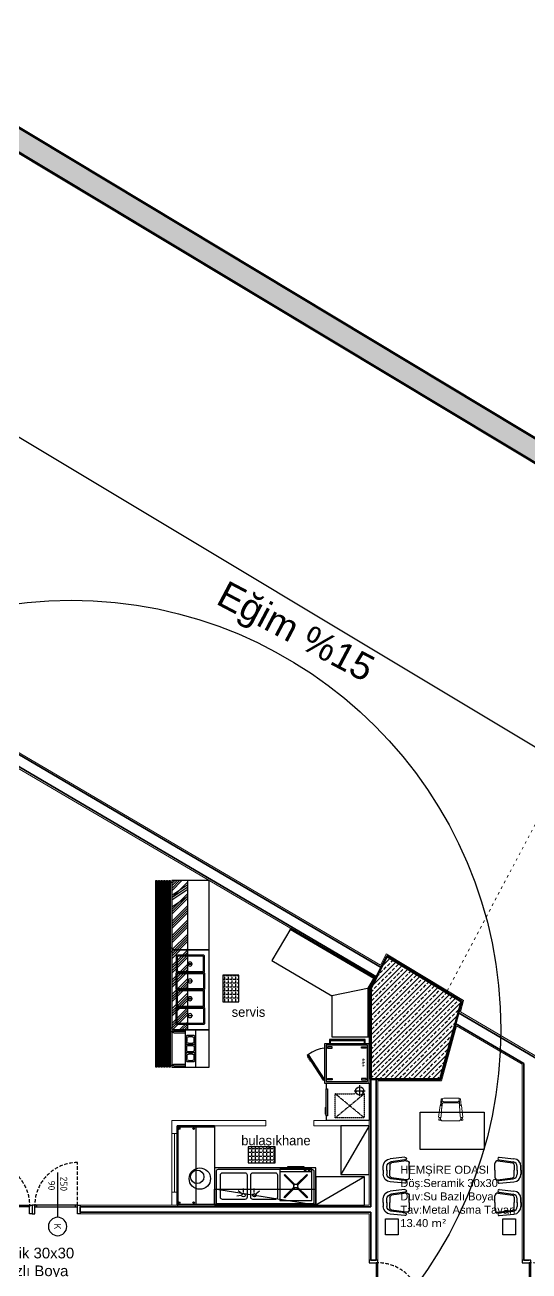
# Model space of a CAD drawing. Header units: millimetres. Extents: x 1443065 to 1517367, y 3763150 to 3779068.
# Drawn here: x 1465880 to 1466824, y 3768946 to 3771283 of the extents above; entities that cross this region are included whole.
import ezdxf
from ezdxf.enums import TextEntityAlignment as Align

# ---------------------------------------------------------------- set-up
doc = ezdxf.new("R2010")
doc.units = ezdxf.units.MM
for name, pattern in [('ACAD_ISO03W100', [30, 12, -18]), ('DASHED', [0.75, 0.5, -0.25]), ('HIDDEN', [9.525, 6.35, -3.175])]:
    doc.linetypes.add(name, pattern=pattern)
for name, color, linetype in [('CIHAZ', 2, 'Continuous'), ('m-DOG_', 4, 'Continuous'), ('m-TAR_duvar', 8, 'Continuous'), ('m-TFR_vitrifiye', 1, 'Continuous'), ('m-YAZ_poz', 7, 'Continuous'), ('MUTFAKEKİPMAN', 1, 'Continuous'), ('TF', 21, 'Continuous')]:
    doc.layers.add(name, color=color, linetype=linetype)
for name, color, linetype, lineweight in [('DUVAR', 2, 'Continuous', 35), ('MAHAL', 52, 'Continuous', 13), ('MERDIVEN', 4, 'Continuous', 20), ('SIVA', 3, 'Continuous', 9), ('TASIYICI', 170, 'Continuous', 50), ('TEFRIS', 165, 'Continuous', 15)]:
    doc.layers.add(name, color=color, linetype=linetype, lineweight=lineweight)
doc.styles.add('mono', font='isocpeur.ttf')
doc.styles.get("Standard").update_dxf_attribs({"font": 'arial.ttf'})
doc.styles.add('style1', font='stylu.ttf', dxfattribs={"width": 0.8, "height": 12})
doc.styles.add('TAKSİM', font='GOTHIC.TTF', dxfattribs={"height": 20})

# ---------------------------------------------------------------- blocks, each defined once
blk = doc.blocks.new('90lık Kqpı')
at = {"layer": 'm-DOG_', "linetype": 'HIDDEN'}
blk.add_line((-8, -5), (-88, -5), dxfattribs=at)
at = {"layer": 'm-DOG_'}
for p, q in [((-5, -8.8), (-8, -8.8)), ((-5, -81.2), (-8, -81.2))]:
    blk.add_line(p, q, dxfattribs=at)
for points in [[(8, 0), (8, -5), (-8, -5), (-8, 0)], [(-8, -5), (-8, -85), (-5, -85), (-5, -5)], [(8, -90), (8, -85), (-8, -85), (-8, -90)]]:
    blk.add_lwpolyline(points, close=True, dxfattribs=at)
at = {"layer": 'm-DOG_', "linetype": 'HIDDEN'}
blk.add_arc((-8, -5), 80, 180, 270, dxfattribs=at)
blk = doc.blocks.new('10E')
at = {"layer": 'TF'}
for p, q in [((-2, 69.4), (-12.1, 69.4)), ((-2, 69.4), (8.1, 69.4)), ((-35.8, 13.2), (-32, 51.4)), ((-28.9, 13.2), (-24, 49.6)), ((-26.6, 9.8), (-21.3, 48)), ((-16.4, 52.3), (-2, 52.3)), ((-1.7, 60), (-12.1, 60)), ((-2.3, 60), (8.1, 60)), ((12.3, 52.3), (-2, 52.3)), ((22.6, 9.8), (17.3, 48)), ((24.8, 13.2), (20, 49.6)), ((31.8, 13.2), (28, 51.4)), ((-2, 1.8), (-19.7, 1.8)), ((-2, 1.8), (15.7, 1.8))]:
    blk.add_line(p, q, dxfattribs=at)
for centre, radius, start, end in [((-12.1, 49.4), 20, 90, 174.2721), ((8.1, 49.4), 20, 5.7279, 90), ((-12.1, 48), 12, 90, 172.3616), ((-16.4, 47.3), 5, 90, 172.113), ((8.1, 48), 12, 7.6384, 90), ((12.3, 47.3), 5, 7.887, 90), ((-32.3, 13), 3.48, 176.4222, 3.5778), ((-19.7, 8.8), 7, 172.113, 270), ((15.7, 8.8), 7, 270, 7.887), ((28.3, 13), 3.48, 176.4222, 3.5778)]:
    blk.add_arc(centre, radius, start, end, dxfattribs=at)
blk = doc.blocks.new('m-penpoz')
blk.add_line((0, -1.625), (0, 0))
blk.add_circle((0, 0.332), 0.332)
blk.add_attdef('POZNO', text='', height=0.18).set_placement((0, 0.332), align=Align.MIDDLE)
blk.add_attdef('WIDTH', text='', height=0.18, rotation=90).set_placement((0, -1.625), align=Align.BOTTOM_LEFT)
blk.add_attdef('HEIGHT', text='', height=0.18, rotation=90).set_placement((0.069, -1.625), align=Align.TOP_LEFT)
blk = doc.blocks.new('A$C7BAC4B5C')
at = {"layer": 'MUTFAKEKİPMAN'}
for p, q in [((0, 100), (150, 100)), ((0, 30), (0, 100)), ((150, 100), (150, 30)), ((0, 58.3), (1.7, 60)), ((0, 31.3), (28.7, 60)), ((0, 53.8), (6.2, 60)), ((0, 49.3), (10.7, 60)), ((0, 44.8), (15.2, 60)), ((0, 60), (150, 60)), ((0, 30), (0, 60)), ((3.2, 30), (33.2, 60)), ((7.7, 30), (37.7, 60)), ((12.1, 30), (42.1, 60)), ((25.6, 30), (55.6, 60)), ((30.1, 30), (60.1, 60)), ((34.6, 30), (64.6, 60)), ((39.1, 30), (69.1, 60)), ((52.6, 30), (82.6, 60)), ((57, 30), (87, 60)), ((61.5, 30), (91.5, 60)), ((66, 30), (96, 60)), ((79.5, 30), (109.5, 60)), ((84, 30), (114, 60)), ((88.5, 30), (118.5, 60)), ((93, 30), (123, 60)), ((106.4, 30), (136.4, 60)), ((110.9, 30), (140.9, 60)), ((115.4, 30), (145.4, 60)), ((119.9, 30), (149.9, 60)), ((150, 60), (150, 30)), ((150, 30), (0, 30)), ((150, 30), (0, 30)), ((150, 27), (0, 27)), ((0, 27), (0, 25)), ((0, 25), (150, 25)), ((147, 30), (3, 30)), ((3, 30), (3, 27)), ((3, 27), (147, 27)), ((147, 25), (3, 25)), ((3, 25), (3, 22)), ((133.4, 30), (150, 46.6)), ((137.9, 30), (150, 42.1)), ((142.4, 30), (150, 37.6)), ((146.8, 30), (150, 33.2)), ((147, 27), (147, 30)), ((147, 22), (147, 25)), ((150, 25), (150, 27)), ((150, 22), (0, 22)), ((0, 22), (0, 20)), ((0, 20), (150, 20)), ((150, 17), (0, 17)), ((0, 17), (0, 15)), ((0, 15), (150, 15)), ((150, 12), (0, 12)), ((0, 12), (0, 10)), ((0, 10), (150, 10)), ((150, 7), (0, 7)), ((0, 7), (0, 5)), ((0, 5), (150, 5)), ((150, 2), (0, 2)), ((0, 2), (0, 0)), ((0, 0), (150, 0)), ((3, 22), (147, 22)), ((147, 20), (3, 20)), ((3, 20), (3, 17)), ((3, 17), (147, 17)), ((147, 15), (3, 15)), ((3, 15), (3, 12)), ((147, 15), (3, 15)), ((3, 15), (3, 12)), ((147, 15), (3, 15)), ((3, 15), (3, 12)), ((3, 12), (147, 12)), ((3, 12), (147, 12)), ((3, 12), (147, 12)), ((147, 10), (3, 10)), ((3, 10), (3, 7)), ((147, 10), (3, 10)), ((3, 10), (3, 7)), ((3, 7), (147, 7)), ((3, 7), (147, 7)), ((147, 5), (3, 5)), ((3, 5), (3, 2)), ((3, 2), (147, 2)), ((147, 17), (147, 20)), ((147, 12), (147, 15)), ((147, 12), (147, 15)), ((147, 12), (147, 15)), ((147, 7), (147, 10)), ((147, 7), (147, 10)), ((147, 2), (147, 5)), ((150, 20), (150, 22)), ((150, 15), (150, 17)), ((150, 10), (150, 12)), ((150, 5), (150, 7)), ((150, 0), (150, 2))]:
    blk.add_line(p, q, dxfattribs=at)
for points in [[(10, 89.5), (10, 40.5, 0.414214), (12, 38.5), (40.5, 38.5, 0.414214), (42.5, 40.5), (42.5, 89.5, 0.414214), (40.5, 91.5), (12, 91.5, 0.414214)], [(12, 87.5), (12, 42.5, 0.414214), (14, 40.5), (38.5, 40.5, 0.414214), (40.5, 42.5), (40.5, 87.5, 0.414214), (38.5, 89.5), (14, 89.5, 0.414214)], [(75, 89.5), (75, 40.5, -0.414214), (73, 38.5), (44.5, 38.5, -0.414214), (42.5, 40.5), (42.5, 89.5, -0.414214), (44.5, 91.5), (73, 91.5, -0.414214)], [(73, 87.5), (73, 42.5, -0.414214), (71, 40.5), (46.5, 40.5, -0.414214), (44.5, 42.5), (44.5, 87.5, -0.414214), (46.5, 89.5), (71, 89.5, -0.414214)], [(75, 89.5), (75, 40.5, 0.414214), (77, 38.5), (105.5, 38.5, 0.414214), (107.5, 40.5), (107.5, 89.5, 0.414214), (105.5, 91.5), (77, 91.5, 0.414214)], [(77, 87.5), (77, 42.5, 0.414214), (79, 40.5), (103.5, 40.5, 0.414214), (105.5, 42.5), (105.5, 87.5, 0.414214), (103.5, 89.5), (79, 89.5, 0.414214)], [(140, 89.5), (140, 40.5, -0.414214), (138, 38.5), (109.5, 38.5, -0.414214), (107.5, 40.5), (107.5, 89.5, -0.414214), (109.5, 91.5), (138, 91.5, -0.414214)], [(138, 87.5), (138, 42.5, -0.414214), (136, 40.5), (111.5, 40.5, -0.414214), (109.5, 42.5), (109.5, 87.5, -0.414214), (111.5, 89.5), (136, 89.5, -0.414214)]]:
    blk.add_lwpolyline(points, format="xyb", close=True, dxfattribs=at)
for points in [[(26.3, 68.2), (26.3, 60.7), (27.1, 60.7), (27.1, 68.2)], [(58.7, 68.2), (58.7, 60.7), (57.9, 60.7), (57.9, 68.2)], [(91.3, 68.2), (91.3, 60.7), (92.1, 60.7), (92.1, 68.2)], [(123.7, 68.2), (123.7, 60.7), (122.9, 60.7), (122.9, 68.2)]]:
    blk.add_lwpolyline(points, close=True, dxfattribs=at)
for centre in [(26.7, 64.4), (58.3, 64.4), (91.7, 64.4), (123.3, 64.4)]:
    blk.add_circle(centre, 3.82, dxfattribs=at)
blk = doc.blocks.new('A$C070C6F28')
at = {"layer": 'MUTFAKEKİPMAN'}
for p, q in [((0, 100), (70, 100)), ((0, 30), (0, 100)), ((70, 100), (70, 30)), ((0, 55), (0, 75)), ((0, 75), (70, 75)), ((10.5, 58.2), (10.5, 71.8)), ((12.5, 73.8), (24.7, 73.8)), ((15.5, 71.8), (21.7, 71.8)), ((26.7, 71.8), (26.7, 58.2)), ((26.7, 71.8), (26.7, 58.2)), ((40.9, 73.8), (28.7, 73.8)), ((37.9, 71.8), (31.7, 71.8)), ((42.9, 58.2), (42.9, 71.8)), ((42.9, 58.2), (42.9, 71.8)), ((44.9, 73.8), (57.1, 73.8)), ((47.9, 71.8), (54.1, 71.8)), ((59.1, 71.8), (59.1, 58.2)), ((70, 75), (70, 55)), ((70, 55), (0, 55)), ((2.5, 33.7), (2.5, 55)), ((5.5, 33.7), (5.5, 55)), ((12.5, 61.2), (12.5, 68.8)), ((24.7, 56.2), (12.5, 56.2)), ((21.7, 58.2), (15.5, 58.2)), ((24.7, 68.8), (24.7, 61.2)), ((28.7, 68.8), (28.7, 61.2)), ((28.7, 56.2), (40.9, 56.2)), ((31.7, 58.2), (37.9, 58.2)), ((40.9, 61.2), (40.9, 68.8)), ((44.9, 61.2), (44.9, 68.8)), ((57.1, 56.2), (44.9, 56.2)), ((54.1, 58.2), (47.9, 58.2)), ((57.1, 68.8), (57.1, 61.2)), ((64.5, 33.7), (64.5, 55)), ((67.5, 33.7), (67.5, 55)), ((70, 30), (0, 30)), ((70, 27), (0, 27)), ((0, 27), (0, 25)), ((0, 25), (70, 25)), ((67, 30), (3, 30)), ((3, 30), (3, 27)), ((3, 27), (67, 27)), ((67, 25), (3, 25)), ((3, 25), (3, 22)), ((67, 27), (67, 30)), ((67, 22), (67, 25)), ((70, 25), (70, 27)), ((70, 22), (0, 22)), ((0, 22), (0, 20)), ((0, 20), (70, 20)), ((70, 17), (0, 17)), ((0, 17), (0, 15)), ((0, 15), (70, 15)), ((70, 12), (0, 12)), ((0, 12), (0, 10)), ((0, 10), (70, 10)), ((70, 7), (0, 7)), ((0, 7), (0, 5)), ((0, 5), (70, 5)), ((70, 2), (0, 2)), ((0, 2), (0, 0)), ((0, 0), (70, 0)), ((3, 22), (67, 22)), ((67, 20), (3, 20)), ((3, 20), (3, 17)), ((3, 17), (67, 17)), ((67, 15), (3, 15)), ((3, 15), (3, 12)), ((67, 15), (3, 15)), ((3, 15), (3, 12)), ((67, 15), (3, 15)), ((3, 15), (3, 12)), ((3, 12), (67, 12)), ((3, 12), (67, 12)), ((3, 12), (67, 12)), ((67, 10), (3, 10)), ((3, 10), (3, 7)), ((67, 10), (3, 10)), ((3, 10), (3, 7)), ((3, 7), (67, 7)), ((3, 7), (67, 7)), ((67, 5), (3, 5)), ((3, 5), (3, 2)), ((3, 2), (67, 2)), ((67, 17), (67, 20)), ((67, 12), (67, 15)), ((67, 12), (67, 15)), ((67, 12), (67, 15)), ((67, 7), (67, 10)), ((67, 7), (67, 10)), ((67, 2), (67, 5)), ((70, 20), (70, 22)), ((70, 15), (70, 17)), ((70, 10), (70, 12)), ((70, 5), (70, 7)), ((70, 0), (70, 2))]:
    blk.add_line(p, q, dxfattribs=at)
for centre, radius, start, end in [((12.5, 71.8), 2, 90, 180), ((15.5, 68.8), 3, 90, 180), ((21.7, 68.8), 3, 0, 90), ((24.7, 71.8), 2, 360, 90), ((28.7, 71.8), 2, 90, 180), ((31.7, 68.8), 3, 90, 180), ((37.9, 68.8), 3, 0, 90), ((40.9, 71.8), 2, 0, 90), ((44.9, 71.8), 2, 90, 180), ((47.9, 68.8), 3, 90, 180), ((54.1, 68.8), 3, 0, 90), ((57.1, 71.8), 2, 0, 90), ((12.5, 58.2), 2, 180, 270), ((15.5, 61.2), 3, 180, 270), ((21.7, 61.2), 3, 270, 360), ((24.7, 58.2), 2, 270, 0), ((28.7, 58.2), 2, 180, 270), ((31.7, 61.2), 3, 180, 270), ((37.9, 61.2), 3, 270, 0), ((40.9, 58.2), 2, 270, 0), ((44.9, 58.2), 2, 180, 270), ((47.9, 61.2), 3, 180, 270), ((54.1, 61.2), 3, 270, 0), ((57.1, 58.2), 2, 270, 0), ((4, 33.7), 1.51, 180, 0), ((66, 33.7), 1.51, 180, 0), ((66, 33.7), 1.51, 180, 0)]:
    blk.add_arc(centre, radius, start, end, dxfattribs=at)
blk = doc.blocks.new('A$C1D59753D')
at = {"layer": 'MUTFAKEKİPMAN'}
for p, q in [((0, 100), (130, 100)), ((0, 30), (0, 100)), ((130, 100), (130, 30)), ((0, 43.9), (16.1, 60)), ((0, 39.4), (20.6, 60)), ((0, 35), (25, 60)), ((0, 57.4), (2.6, 60)), ((0, 30.5), (29.5, 60)), ((0, 60), (130, 60)), ((0, 30), (0, 60)), ((13, 30), (43, 60)), ((17.5, 30), (47.5, 60)), ((22, 30), (52, 60)), ((26.5, 30), (56.5, 60)), ((39.9, 30), (69.9, 60)), ((44.4, 30), (74.4, 60)), ((48.9, 30), (78.9, 60)), ((53.4, 30), (83.4, 60)), ((66.9, 30), (96.9, 60)), ((71.4, 30), (101.4, 60)), ((75.9, 30), (105.9, 60)), ((80.4, 30), (100.4, 60)), ((93.8, 30), (113.8, 60)), ((97.3, 30), (127.3, 60)), ((98.3, 30), (118.3, 60)), ((102.8, 30), (122.8, 60)), ((110.8, 30), (130, 49.2)), ((130, 60), (130, 30)), ((130, 30), (0, 30)), ((130, 30), (0, 30)), ((130, 27), (0, 27)), ((0, 27), (0, 25)), ((0, 25), (130, 25)), ((127, 30), (3, 30)), ((3, 30), (3, 27)), ((3, 27), (127, 27)), ((127, 25), (3, 25)), ((3, 25), (3, 22)), ((115.3, 30), (130, 44.7)), ((119.7, 30), (130, 40.3)), ((124.2, 30), (130, 35.8)), ((127, 27), (127, 30)), ((127, 22), (127, 25)), ((130, 25), (130, 27)), ((130, 22), (0, 22)), ((0, 22), (0, 20)), ((0, 20), (130, 20)), ((130, 17), (0, 17)), ((0, 17), (0, 15)), ((0, 15), (130, 15)), ((130, 12), (0, 12)), ((0, 12), (0, 10)), ((0, 10), (130, 10)), ((130, 7), (0, 7)), ((0, 7), (0, 5)), ((0, 5), (130, 5)), ((130, 2), (0, 2)), ((0, 2), (0, 0)), ((0, 0), (130, 0)), ((3, 22), (127, 22)), ((127, 20), (3, 20)), ((3, 20), (3, 17)), ((3, 17), (127, 17)), ((127, 15), (3, 15)), ((3, 15), (3, 12)), ((127, 15), (3, 15)), ((3, 15), (3, 12)), ((127, 15), (3, 15)), ((3, 15), (3, 12)), ((3, 12), (127, 12)), ((3, 12), (127, 12)), ((3, 12), (127, 12)), ((127, 10), (3, 10)), ((3, 10), (3, 7)), ((127, 10), (3, 10)), ((3, 10), (3, 7)), ((3, 7), (127, 7)), ((3, 7), (127, 7)), ((127, 5), (3, 5)), ((3, 5), (3, 2)), ((3, 2), (127, 2)), ((127, 17), (127, 20)), ((127, 12), (127, 15)), ((127, 12), (127, 15)), ((127, 12), (127, 15)), ((127, 7), (127, 10)), ((127, 7), (127, 10)), ((127, 2), (127, 5)), ((130, 20), (130, 22)), ((130, 15), (130, 17)), ((130, 10), (130, 12)), ((130, 5), (130, 7)), ((130, 0), (130, 2))]:
    blk.add_line(p, q, dxfattribs=at)
blk = doc.blocks.new('A$C16AF2D51')
at = {"layer": 'MUTFAKEKİPMAN'}
blk.add_line((6.6, 10), (10.6, 10), dxfattribs=at)
for points in [[(0, 64), (0, 10), (60, 10), (60, 64)], [(0, 64), (0, 5), (60, 5), (60, 64)], [(3, 10), (6.6, 10), (6.6, 8.5), (3, 8.5)], [(4, 8.5), (5.4, 8.5), (5.4, 7.1), (4, 7.1)], [(10.6, 10), (14.3, 10), (14.3, 8.5), (10.6, 8.5)], [(11.6, 8.5), (13.1, 8.5), (13.1, 7.1), (11.6, 7.1)], [(45, 0), (15, 0), (15, 5), (45, 5)], [(43, 2), (17, 2), (17, 5), (43, 5)]]:
    blk.add_lwpolyline(points, close=True, dxfattribs=at)
for points in [[(8.1, 57.4), (9.5, 58.8)], [(8.1, 57.4), (26.8, 38.7)], [(9.5, 58.8), (28.2, 40.1)], [(31.9, 40.2), (50.5, 58.8)], [(33.3, 38.8), (51.9, 57.4)], [(50.5, 58.8), (51.9, 57.4)], [(26.7, 35.1), (8.1, 16.4)], [(28.1, 33.6), (9.5, 15)], [(31.8, 33.7), (50.5, 15)], [(33.2, 35.2), (51.9, 16.4)], [(9.5, 15), (8.1, 16.4)], [(50.5, 15), (51.9, 16.4)]]:
    blk.add_lwpolyline(points, dxfattribs=at)
blk.add_circle((30, 36.9), 3.63, dxfattribs=at)
blk = doc.blocks.new('A$C734D7A9C')
at = {"layer": 'CIHAZ', "color": 1}
for p, q in [((14.7, 75.3), (14.7, 54.8)), ((24.1, 65.1), (4, 65.1))]:
    blk.add_line(p, q, dxfattribs=at)
at = {"layer": 'CIHAZ', "color": 5, "linetype": 'DASHED'}
blk.add_line((65, 73.5), (19.8, 19.1), dxfattribs=at)
at = {"layer": 'CIHAZ', "color": 5}
for points in [[(61.2, 1.8), (10.4, 1.8), (10.4, 4.3), (61.2, 4.3)], [(59.2, 1.8), (46.6, 1.8), (45.6, 0), (57.6, 0)]]:
    blk.add_lwpolyline(points, close=True, dxfattribs=at)
at = {"layer": 'CIHAZ', "color": 1}
blk.add_circle((14.7, 65.1), 7.76, dxfattribs=at)
at = {"layer": 'MUTFAKEKİPMAN', "linetype": 'DASHED'}
for p, q in [((19.8, 73.5), (65, 73.5)), ((65, 73.5), (65, 19.1)), ((19.8, 19.1), (19.8, 54.9)), ((65, 19.1), (19.8, 19.1))]:
    blk.add_line(p, q, dxfattribs=at)
at = {"layer": 'MUTFAKEKİPMAN', "color": 5, "linetype": 'DASHED'}
blk.add_line((19.8, 73.5), (65, 19.1), dxfattribs=at)
at = {"layer": 'MUTFAKEKİPMAN'}
blk.add_lwpolyline([(10.4, 2.8), (0, 2.8), (0, 82.8), (70, 82.8), (70, 2.8), (61.2, 2.8)], dxfattribs=at)
at = {"layer": 'MUTFAKEKİPMAN', "linetype": 'DASHED'}
for centre, radius, start, end in [((11.6, 78.1), 9.4, 291.2079, 330.9566), ((11, 49.9), 10.2, 29.6907, 66.7752)]:
    blk.add_arc(centre, radius, start, end, dxfattribs=at)
blk = doc.blocks.new('A$C778B3713')
at = {"layer": 'MUTFAKEKİPMAN'}
for p, q in [((0, 130.5), (0, 129.5)), ((0, 129.5), (0, 65.5)), ((8, 131.5), (1, 131.5)), ((2, 67.5), (2, 128.5)), ((3, 129.5), (8, 129.5)), ((8, 129.5), (8, 131.5)), ((1, 64.5), (8, 64.5)), ((8, 66.5), (3, 66.5)), ((8, 64.5), (8, 66.5))]:
    blk.add_line(p, q, dxfattribs=at)
for points in [[(8, 55), (82, 55), (82, 139), (8, 139)], [(11, 58), (79, 58), (79, 136), (11, 136)], [(14, 132.9), (16.6, 132.9), (16.6, 124.4), (14, 124.4)], [(76, 132.9), (73.4, 132.9), (73.4, 124.4), (76, 124.4)], [(14, 61.1), (16.6, 61.1), (16.6, 69.6), (14, 69.6)], [(29.8, 22.8), (76.1, 52.5), (74.5, 55), (28.2, 25.3)], [(76, 61.1), (73.4, 61.1), (73.4, 69.6), (76, 69.6)]]:
    blk.add_lwpolyline(points, close=True, dxfattribs=at)
at = {"layer": 'MUTFAKEKİPMAN', "const_width": 0.5}
blk.add_lwpolyline([(32.3, 24.4), (33.4, 22.8), (40.3, 27.2), (42.1, 28.4)], dxfattribs=at)
at = {"layer": 'MUTFAKEKİPMAN'}
for centre, radius, start, end in [((1, 130.5), 1, 90, 180), ((3, 128.5), 1, 90, 180), ((1, 65.5), 1, 180, 270), ((3, 67.5), 1, 180, 270), ((78.5, 62.7), 62.7, 187.0296, 216.5495)]:
    blk.add_arc(centre, radius, start, end, dxfattribs=at)
at = {"layer": 'MUTFAKEKİPMAN', "style": 'style1', "width": 0.8}
blk.add_text('***', height=12, dxfattribs=at).set_placement((35.3, 119.2))

msp = doc.modelspace()

# ---------------------------------------------------------------- hatches: boundary and pattern name
at = {"layer": 'm-TAR_duvar'}
h = msp.add_hatch(dxfattribs=at)
h.set_pattern_fill('ANSI33', color=256, scale=2)
h.set_pattern_definition([(45, (41376.276, -87954.952), (-8.98025612, 8.98025612), []), (45, (41385.256, -87954.952), (-8.98025612, 8.98025612), [6.35, -3.175])])
h.paths.add_polyline_path([(1468550.3, 3768891.3), (1468533.1, 3769060.2), (1468496, 3769225), (1468434.7, 3769382.6), (1468352.7, 3769530.2), (1468251.2, 3769665), (1468131.7, 3769783.5), (1467995.5, 3769884.9), (1467847.4, 3769966), (1467615.4, 3770075.2), (1467161.9, 3770314.5), (1466940.5, 3770444.6), (1465472.8, 3771328.6), (1465005.3, 3771588), (1464791.1, 3771685.5), (1464519.4, 3771809), (1464165, 3771939.6), (1462653.6, 3772143), (1461191.1, 3772002.7), (1458848.1, 3771120.2), (1458902.1, 3764847.1), (1468605.7, 3764847.1)])
h.paths.add_polyline_path([(1458941.8, 3764887.1), (1458888.4, 3771092.6), (1461200.2, 3771963.4), (1462652.9, 3772102.8), (1464155.3, 3771900.6), (1464504.2, 3771772), (1464774.5, 3771649), (1464987.3, 3771552.3), (1465452.8, 3771294), (1466920.1, 3770410.2), (1467142.5, 3770279.6), (1467597.5, 3770039.4), (1467829.3, 3769930.3), (1467973.8, 3769851.2), (1468105.5, 3769753.1), (1468221, 3769638.7), (1468319.1, 3769508.3), (1468398.4, 3769365.5), (1468457.6, 3769213.3), (1468493.5, 3769053.8), (1468510.3, 3768889), (1468565.1, 3764887.1)], flags=16)
h.paths.add_polyline_path([(1465758.1, 3765847.1), (1465638.1, 3765847.1), (1465638.1, 3765967.1), (1465758.1, 3765967.1)], flags=0)
h.paths.add_polyline_path([(1466538.2, 3765847.1), (1466538.2, 3765967.1), (1466658.2, 3765967.1), (1466658.2, 3765847.1)], flags=0)
h.paths.add_polyline_path([(1465038.1, 3765847.1), (1464918.1, 3765847.1), (1464918.1, 3765967.1), (1465038.1, 3765967.1)], flags=0)
h.paths.add_polyline_path([(1465758.2, 3766436.6), (1465658.2, 3766436.6), (1465658.2, 3766536.6), (1465658.3, 3766671), (1465038.2, 3766671), (1465038.2, 3766536.6), (1465038.2, 3766436.6), (1464938.2, 3766436.6), (1464938.2, 3766536.6), (1464983.2, 3766536.6), (1464983.2, 3766716), (1465668.3, 3766716), (1465668.3, 3766726), (1465713.3, 3766726), (1465713.3, 3766716), (1465713.3, 3766536.6), (1465758.2, 3766536.6)], flags=0)
h.paths.add_polyline_path([(1467471.2, 3765317.1), (1467471.2, 3765377.1), (1467531.2, 3765377.1), (1467531.2, 3765317.1)], flags=0)
h.paths.add_polyline_path([(1466538.2, 3766436.6), (1466538.2, 3766556.6), (1466658.2, 3766556.6), (1466658.2, 3766436.6)], flags=0)
h.paths.add_polyline_path([(1467431.1, 3765847.1), (1467431.1, 3765947.1), (1467531.1, 3765947.1), (1467531.1, 3765847.1)], flags=0)
h.paths.add_polyline_path([(1465713.3, 3766816), (1465668.3, 3766816), (1465668.3, 3767203.2), (1464983.2, 3767203.2), (1464983.2, 3767446.6), (1465043.2, 3767446.6), (1465043.2, 3767406.6), (1465023.2, 3767406.6), (1465023.2, 3767243.3), (1465673.3, 3767243.3), (1465673.3, 3767406.6), (1465653.3, 3767406.6), (1465653.3, 3767446.6), (1465713.3, 3767446.6), (1465713.3, 3767203.2)], flags=0)
h.paths.add_polyline_path([(1464158.2, 3765847.1), (1464038.2, 3765847.1), (1464038.2, 3765967.1), (1464158.2, 3765967.1)], flags=0)
h.paths.add_polyline_path([(1464028.1, 3765847.1), (1463928.1, 3765847.1), (1463928.1, 3765947.1), (1464028.1, 3765947.1)], flags=0)
h.paths.add_polyline_path([(1467965.6, 3765317.1), (1467965.6, 3765377.1), (1468025.6, 3765377.1), (1468025.6, 3765317.1)], flags=0)
h.paths.add_polyline_path([(1467431.1, 3766436.6), (1467431.1, 3766536.6), (1467531.1, 3766536.6), (1467531.1, 3766436.6)], flags=0)
h.paths.add_polyline_path([(1467965.6, 3765847.1), (1467965.6, 3765907.1), (1468025.6, 3765907.1), (1468025.6, 3765847.1)], flags=0)
h.paths.add_polyline_path([(1464158.2, 3766436.6), (1464038.2, 3766436.6), (1464038.2, 3766556.6), (1464158.2, 3766556.6)], flags=0)
h.paths.add_polyline_path([(1466538.2, 3767196.6), (1466538.2, 3767316.6), (1466658.2, 3767316.6), (1466658.2, 3767196.6)], flags=0)
h.paths.add_polyline_path([(1464028.2, 3766436.6), (1463928.2, 3766436.6), (1463928.2, 3766536.6), (1464028.2, 3766536.6)], flags=0)
h.paths.add_polyline_path([(1463339.9, 3765847.1), (1463239.9, 3765847.1), (1463239.9, 3765947.1), (1463339.9, 3765947.1)], flags=0)
h.paths.add_polyline_path([(1467431.1, 3767196.6), (1467431.1, 3767296.6), (1467531.1, 3767296.6), (1467531.1, 3767196.6)], flags=0)
h.paths.add_polyline_path([(1464158.2, 3767196.6), (1464038.2, 3767196.6), (1464038.2, 3767316.6), (1464158.2, 3767316.6)], flags=0)
h.paths.add_polyline_path([(1464028.2, 3767196.6), (1463928.2, 3767196.6), (1463928.2, 3767296.6), (1464028.2, 3767296.6)], flags=0)
h.paths.add_polyline_path([(1465713.3, 3767847.6), (1465653.3, 3767847.6), (1465653.3, 3767887.6), (1465673.3, 3767887.6), (1465673.3, 3768050.8), (1465023.2, 3768050.8), (1465023.2, 3767887.6), (1465043.2, 3767887.6), (1465043.2, 3767847.6), (1464983.2, 3767847.6), (1464983.2, 3768091), (1465668.3, 3768091), (1465668.3, 3768477.2), (1465713.3, 3768477.2), (1465713.3, 3768091)], flags=0)
h.paths.add_polyline_path([(1463339.9, 3766436.6), (1463239.9, 3766436.6), (1463239.9, 3766536.6), (1463339.9, 3766536.6)], flags=0)
h.paths.add_polyline_path([(1466538.2, 3767976.6), (1466538.2, 3768096.6), (1466658.2, 3768096.6), (1466658.2, 3767976.6)], flags=0)
h.paths.add_polyline_path([(1467431.1, 3767996.6), (1467431.1, 3768096.6), (1467531.1, 3768096.6), (1467531.1, 3767996.6)], flags=0)
h.paths.add_polyline_path([(1462493.5, 3765847.1), (1462333.5, 3765847.1), (1462333.5, 3765947.1), (1462448.5, 3765947.1), (1462448.5, 3766436.6), (1462333.5, 3766436.6), (1462333.5, 3766536.6), (1462493.5, 3766536.6), (1462493.5, 3766436.6), (1462493.5, 3765947.1)], flags=0)
h.paths.add_polyline_path([(1464158.2, 3767976.6), (1464038.2, 3767976.6), (1464038.2, 3768096.6), (1464158.2, 3768096.6)], flags=0)
h.paths.add_polyline_path([(1464028.2, 3767996.6), (1463928.2, 3767996.6), (1463928.2, 3768096.6), (1464028.2, 3768096.6)], flags=0)
h.paths.add_polyline_path([(1465713.3, 3768567.2), (1465668.3, 3768567.2), (1465668.3, 3768577.2), (1464983.2, 3768577.2), (1464983.2, 3768756.6), (1464928.2, 3768756.6), (1464928.2, 3768856.6), (1465038.2, 3768856.6), (1465038.2, 3768756.6), (1465038.2, 3768622.2), (1465658.3, 3768622.2), (1465658.3, 3768756.6), (1465658.2, 3768756.6), (1465658.2, 3768856.6), (1465758.2, 3768856.6), (1465758.2, 3768756.6), (1465713.3, 3768756.6), (1465713.3, 3768577.2)], flags=0)
h.paths.add_polyline_path([(1465758.2, 3768756.6), (1465658.2, 3768756.6), (1465658.2, 3768856.6), (1465758.2, 3768856.6)], flags=0)
h.paths.add_polyline_path([(1466538.2, 3768736.6), (1466538.2, 3768856.6), (1466658.2, 3768856.6), (1466658.2, 3768736.6)], flags=0)
h.paths.add_polyline_path([(1462493.6, 3767196.6), (1462333.6, 3767196.6), (1462333.6, 3767296.6), (1462493.6, 3767296.6)], flags=0)
h.paths.add_polyline_path([(1467431.1, 3768756.6), (1467431.1, 3768856.6), (1467531.1, 3768856.6), (1467531.1, 3768756.6)], flags=0)
h.paths.add_polyline_path([(1464158.2, 3768736.6), (1464038.2, 3768736.6), (1464038.2, 3768856.6), (1464158.2, 3768856.6)], flags=0)
h.paths.add_polyline_path([(1461693.5, 3765847.1), (1461593.5, 3765847.1), (1461593.5, 3765947.1), (1461693.5, 3765947.1)], flags=0)
h.paths.add_polyline_path([(1464028.2, 3768756.6), (1463928.2, 3768756.6), (1463928.2, 3768856.6), (1464028.2, 3768856.6)], flags=0)
h.paths.add_polyline_path([(1467500.3, 3768902.5), (1467448.9, 3768933.4), (1467479.8, 3768984.9), (1467531.2, 3768954)], flags=0)
h.paths.add_polyline_path([(1465758.2, 3769327.1), (1465638.2, 3769327.1), (1465638.2, 3769447.1), (1465758.2, 3769447.1)], flags=0)
h.paths.add_polyline_path([(1461693.5, 3766436.6), (1461593.5, 3766436.6), (1461593.5, 3766536.6), (1461693.5, 3766536.6)], flags=0)
h.paths.add_polyline_path([(1465038.2, 3769327.1), (1464918.2, 3769327.1), (1464918.2, 3769447.1), (1465038.2, 3769447.1)], flags=0)
h.paths.add_polyline_path([(1462493.5, 3767996.6), (1462333.5, 3767996.6), (1462333.5, 3768096.6), (1462493.5, 3768096.6)], flags=0)
h.paths.add_polyline_path([(1463339.9, 3768756.6), (1463239.9, 3768756.6), (1463239.9, 3768856.6), (1463339.9, 3768856.6)], flags=0)
h.paths.add_polyline_path([(1464158.2, 3769327.1), (1464038.2, 3769327.1), (1464038.2, 3769447.1), (1464158.2, 3769447.1)], flags=0)
h.paths.add_polyline_path([(1461693.5, 3767196.6), (1461593.5, 3767196.6), (1461593.5, 3767296.6), (1461693.5, 3767296.6)], flags=0)
h.paths.add_polyline_path([(1464028.2, 3769347.1), (1463928.2, 3769347.1), (1463928.2, 3769447.1), (1464028.2, 3769447.1)], flags=0)
h.paths.add_polyline_path([(1462493.5, 3768676.6), (1462393.5, 3768676.6), (1462393.5, 3768856.6), (1462493.5, 3768856.6)], flags=0)
h.paths.add_polyline_path([(1463339.9, 3769347.1), (1463239.9, 3769347.1), (1463239.9, 3769447.1), (1463339.9, 3769447.1)], flags=0)
h.paths.add_polyline_path([(1460793.5, 3765847.1), (1460693.5, 3765847.1), (1460693.5, 3765947.1), (1460793.5, 3765947.1)], flags=0)
h.paths.add_polyline_path([(1461693.5, 3767996.6), (1461593.5, 3767996.6), (1461593.5, 3768096.6), (1461693.5, 3768096.6)], flags=0)
h.paths.add_polyline_path([(1460793.5, 3766436.6), (1460693.5, 3766436.6), (1460693.5, 3766536.6), (1460793.5, 3766536.6)], flags=0)
h.paths.add_polyline_path([(1465038.2, 3770304.3), (1464938.2, 3770304.3), (1464938.2, 3770444.3), (1464968.2, 3770486.3), (1465078.2, 3770421.3)], flags=0)
h.paths.add_polyline_path([(1460793.5, 3767196.6), (1460693.5, 3767196.6), (1460693.5, 3767296.6), (1460793.5, 3767296.6)], flags=0)
h.paths.add_polyline_path([(1462493.5, 3769347.1), (1462393.5, 3769347.1), (1462393.5, 3769447.1), (1462493.5, 3769447.1)], flags=0)
h.paths.add_polyline_path([(1461693.5, 3768756.6), (1461593.5, 3768756.6), (1461593.5, 3768856.6), (1461693.5, 3768856.6)], flags=0)
h.paths.add_polyline_path([(1464138.2, 3770315.6), (1464038.2, 3770315.6), (1464038.2, 3770415.6), (1464138.2, 3770415.6)], flags=0)
h.paths.add_polyline_path([(1464028.2, 3770315.6), (1463928.2, 3770315.6), (1463928.2, 3770415.6), (1464028.2, 3770415.6)], flags=0)
h.paths.add_polyline_path([(1460053.5, 3765847.1), (1459893.5, 3765847.1), (1459893.5, 3765947.1), (1459893.5, 3766436.6), (1459893.5, 3766536.6), (1459893.6, 3767196.6), (1459893.6, 3767296.6), (1459893.5, 3767996.6), (1459893.5, 3768096.6), (1460053.5, 3768096.6), (1460053.5, 3767996.6), (1459923.5, 3767996.6), (1459923.6, 3767296.6), (1460053.6, 3767296.6), (1460053.6, 3767196.6), (1459923.6, 3767196.6), (1459923.6, 3766536.6), (1460053.5, 3766536.6), (1460053.5, 3766436.6), (1459938.5, 3766436.6), (1459938.5, 3765947.1), (1460053.5, 3765947.1)], flags=0)
h.paths.add_polyline_path([(1460793.5, 3767996.6), (1460693.5, 3767996.6), (1460693.5, 3768096.6), (1460793.5, 3768096.6)], flags=0)
h.paths.add_polyline_path([(1463339.9, 3770315.6), (1463239.9, 3770315.6), (1463239.9, 3770415.6), (1463339.9, 3770415.6)], flags=0)
h.paths.add_polyline_path([(1461693.5, 3769347.1), (1461593.5, 3769347.1), (1461593.5, 3769447.1), (1461693.5, 3769447.1)], flags=0)
h.paths.add_polyline_path([(1464138.2, 3770936.7), (1464038.2, 3770936.7), (1464038.2, 3771036.7), (1464138.2, 3771036.7)], flags=0)
h.paths.add_polyline_path([(1464028.2, 3770936.7), (1463928.2, 3770936.7), (1463928.2, 3771036.7), (1464028.2, 3771036.7)], flags=0)
h.paths.add_polyline_path([(1460793.5, 3768756.6), (1460693.5, 3768756.6), (1460693.5, 3768811.6), (1459993.5, 3768811.6), (1459993.5, 3768676.6), (1459893.5, 3768676.6), (1459893.5, 3768856.6), (1459993.5, 3768856.6), (1460693.5, 3768856.6), (1460793.5, 3768856.6)], flags=0)
h.paths.add_polyline_path([(1462493.5, 3770315.6), (1462393.5, 3770315.6), (1462393.5, 3770415.6), (1462493.5, 3770415.6)], flags=0)
h.paths.add_polyline_path([(1463339.9, 3770936.7), (1463239.9, 3770936.7), (1463239.9, 3771036.7), (1463339.9, 3771036.7)], flags=0)
h.paths.add_polyline_path([(1460793.5, 3769347.1), (1460693.5, 3769347.1), (1460693.5, 3769447.1), (1460793.5, 3769447.1)], flags=0)
h.paths.add_polyline_path([(1461693.5, 3770315.6), (1461593.5, 3770315.6), (1461593.5, 3770415.6), (1461693.5, 3770415.6)], flags=0)
h.paths.add_polyline_path([(1462493.5, 3770936.7), (1462393.5, 3770936.7), (1462393.5, 3771036.7), (1462493.5, 3771036.7)], flags=0)
h.paths.add_polyline_path([(1461693.5, 3770936.7), (1461593.5, 3770936.7), (1461593.5, 3770994.8), (1460806.6, 3770749.4), (1460358.5, 3770578.5), (1460343.5, 3770615.6), (1460793.5, 3770787.2), (1461593.5, 3771036.7), (1461593.5, 3771036.7), (1461693.5, 3771036.7)], flags=0)
h.paths.add_polyline_path([(1459993.5, 3769347.1), (1459893.5, 3769347.1), (1459893.5, 3769447.1), (1459993.5, 3769447.1)], flags=0)
h.paths.add_polyline_path([(1460793.5, 3770315.6), (1460693.5, 3770315.6), (1460693.5, 3770415.6), (1460793.5, 3770415.6)], flags=0)
h.paths.add_polyline_path([(1462415.8, 3771597.8), (1461615.9, 3771521.2), (1461308.5, 3771491.7), (1461247.2, 3771468.2), (1460800.7, 3771300), (1460725.7, 3771271.8), (1460425.4, 3771158.6), (1460350.6, 3771130.5), (1460336.5, 3771167.9), (1460411.4, 3771196.1), (1460711.7, 3771309.2), (1460786.5, 3771337.4), (1461232.8, 3771505.5), (1461299.2, 3771531), (1461612.1, 3771561), (1462412.1, 3771637.6), (1462491.6, 3771645.3), (1462495.4, 3771605.5)], flags=0)
h.paths.add_polyline_path([(1459993.5, 3770315.6), (1459893.5, 3770315.6), (1459893.5, 3770415.6), (1459993.5, 3770415.6)], flags=0)
h.paths.add_polyline_path([(1459414.3, 3770330.6), (1459374.3, 3770330.6), (1459374.3, 3770415.6), (1459414.3, 3770415.6)], flags=0)
h.paths.add_polyline_path([(1459975.5, 3770989.2), (1459900.6, 3770961), (1459886.5, 3770998.4), (1459961.4, 3771026.6)], flags=0)
h.paths.add_polyline_path([(1459413.8, 3770633.3), (1459373.8, 3770633.3), (1459373.8, 3770676.3), (1459378, 3770719), (1459393.1, 3770759.3), (1459416.1, 3770795.7), (1459446, 3770826.7), (1459481.5, 3770851), (1459521.2, 3770867.7), (1459563.8, 3770875.8), (1459576.8, 3770837.3), (1459541.3, 3770830.1), (1459508, 3770815.9), (1459478.1, 3770795.4), (1459452.8, 3770769.4), (1459433, 3770739), (1459419.6, 3770705.3), (1459414.8, 3770670.8)], flags=0)
h = msp.add_hatch(dxfattribs=at)
h.set_pattern_fill('ANSI33', color=256, scale=2)
h.set_pattern_definition([(45, (13755.698, -87954.949), (-8.98025612, 8.98025612), []), (45, (13764.679, -87954.949), (-8.98025612, 8.98025612), [6.35, -3.175])])
h.paths.add_polyline_path([(1466528.1, 3769475.8), (1466558.1, 3769536.8), (1466698.1, 3769451.9), (1466658.1, 3769305.8), (1466528.1, 3769305.8)])
at = {"layer": 'MUTFAKEKİPMAN'}
h = msp.add_hatch(dxfattribs=at)
h.set_pattern_fill('ANGLE', color=256, angle=90)
h.set_pattern_definition([(90, (5235430.1846, 2303152.6835), (-6.985, 4e-16), [5.08, -1.905]), (180, (5235430.1846, 2303152.6835), (-9e-16, -6.985), [5.08, -1.905])])
h.paths.add_polyline_path([(1466250.8, 3769501.2), (1466250.8, 3769451.2), (1466280.8, 3769451.2), (1466280.8, 3769501.2)])
h = msp.add_hatch(dxfattribs=at)
h.set_pattern_fill('ANGLE', color=256)
h.set_pattern_definition([(0, (0, 0), (0, 6.985), [5.08, -1.905]), (90, (0, 0), (-6.985, 4e-16), [5.08, -1.905])])
h.paths.add_polyline_path([(1466348.6, 3769179.4), (1466298.6, 3769179.4), (1466298.6, 3769149.4), (1466348.6, 3769149.4)])

# ---------------------------------------------------------------- linework, layer by layer
at = {"color": 1}
for points in [[(1466579.1, 3769044.2), (1466579.1, 3769014), (1466555.5, 3769014), (1466555.5, 3769044.2)], [(1466798.9, 3769044.2), (1466798.9, 3769014), (1466775.3, 3769014), (1466775.3, 3769044.2)]]:
    msp.add_lwpolyline(points, close=True, dxfattribs=at)
at = {"layer": 'DUVAR'}
for p, q in [((1465786.1, 3769963.1), (1466547.7, 3769515.6)), ((1465775.7, 3769946), (1466538.8, 3769497.6)), ((1466692.3, 3769430.6), (1467431.2, 3768996.4)), ((1466686.8, 3769410.6), (1466814.4, 3769335.7)), ((1466814.4, 3769335.7), (1466814.4, 3768966.6)), ((1466528.2, 3769066.6), (1466528.2, 3769305.8)), ((1466538.2, 3768966.6), (1466538.2, 3769305.8)), ((1465983.7, 3769066.6), (1466528.2, 3769066.6)), ((1465983.7, 3769066.6), (1465983.7, 3769056.6)), ((1465983.7, 3769056.6), (1466528.2, 3769056.6)), ((1466528.2, 3768966.6), (1466528.2, 3769056.6)), ((1466538.2, 3768966.6), (1466528.2, 3768966.6)), ((1466824.4, 3768966.6), (1466814.4, 3768966.6))]:
    msp.add_line(p, q, dxfattribs=at)
at = {"layer": 'm-TFR_vitrifiye'}
msp.add_line((1465280.5, 3770863.1), (1466895.1, 3769893.1), dxfattribs=at)
msp.add_lwpolyline([(1466620.3, 3769243.9), (1466740.3, 3769243.9), (1466740.3, 3769173.9), (1466620.3, 3769173.9)], close=True, dxfattribs=at)
msp.add_circle((1465966.7, 3769399.1), 804.9, dxfattribs=at)
at = {"layer": 'MERDIVEN', "linetype": 'ACAD_ISO03W100', "ltscale": 0.4}
for p, q in [((1466671.2, 3769471.7), (1467105.9, 3770295.3)), ((1466669.8, 3769469), (1466669.8, 3769469))]:
    msp.add_line(p, q, dxfattribs=at)
at = {"layer": 'MUTFAKEKİPMAN'}
for p, q in [((1466525.1, 3769218.5), (1466472.1, 3769127.5)), ((1466516.1, 3769122.6), (1466425.1, 3769069.6)), ((1466425.1, 3769069.6), (1466235.1, 3769099.6)), ((1466284.7, 3769087.8), (1466276.8, 3769086.7)), ((1466284.7, 3769087.8), (1466276.8, 3769086.7)), ((1466285.9, 3769091.6), (1466279.8, 3769096.7)), ((1466285.9, 3769091.6), (1466279.8, 3769096.7)), ((1466289.8, 3769093.3), (1466289.8, 3769101.2)), ((1466289.8, 3769093.3), (1466289.8, 3769101.2)), ((1466309.7, 3769093.3), (1466309.7, 3769101.2)), ((1466309.7, 3769093.3), (1466309.7, 3769101.2)), ((1466313.6, 3769091.6), (1466319.7, 3769096.7)), ((1466313.6, 3769091.6), (1466319.7, 3769096.7)), ((1466314.8, 3769087.8), (1466322.7, 3769086.7)), ((1466314.8, 3769087.8), (1466322.7, 3769086.7))]:
    msp.add_line(p, q, dxfattribs=at)
msp.add_lwpolyline([(1466523.1, 3769476.4), (1466534.9, 3769496.4), (1466378, 3769588.6), (1466342.6, 3769528.3), (1466455.1, 3769462.1)], dxfattribs=at)
for points in [[(1466377, 3769586.9), (1466378, 3769588.6), (1466534.9, 3769496.4), (1466533.9, 3769494.7)], [(1466280.8, 3769451.2), (1466280.8, 3769501.2), (1466250.8, 3769501.2), (1466250.8, 3769451.2)], [(1466525.1, 3769476.5), (1466455.1, 3769462.1), (1466455.1, 3769385.6), (1466525.1, 3769385.6)], [(1466523.1, 3769476.5), (1466525.1, 3769476.5), (1466525.1, 3769385.6), (1466523.1, 3769385.6)], [(1466235.1, 3769069.6), (1466165.1, 3769069.6), (1466165.1, 3769218.5), (1466235.1, 3769218.5)], [(1466167.1, 3769218.5), (1466165.1, 3769218.5), (1466165.1, 3769069.6), (1466167.1, 3769069.6)], [(1466165.1, 3769218.5), (1466200.1, 3769218.5), (1466200.1, 3769069.6), (1466165.1, 3769069.6)], [(1466167.1, 3769216.5), (1466235.1, 3769216.5), (1466235.1, 3769218.5), (1466167.1, 3769218.5)], [(1466525.1, 3769127.5), (1466525.1, 3769218.5), (1466472.1, 3769218.5), (1466472.1, 3769127.5)], [(1466298.6, 3769149.4), (1466348.6, 3769149.4), (1466348.6, 3769179.4), (1466298.6, 3769179.4)], [(1466425.1, 3769139.6), (1466235.1, 3769139.6), (1466235.1, 3769069.6), (1466425.1, 3769069.6)], [(1466425.1, 3769139.6), (1466235.1, 3769139.6), (1466235.1, 3769069.6), (1466425.1, 3769069.6)], [(1466425.1, 3769069.6), (1466516.1, 3769069.6), (1466516.1, 3769122.6), (1466425.1, 3769122.6)], [(1466425.1, 3769099.6), (1466425.1, 3769069.6), (1466235.1, 3769069.6), (1466235.1, 3769099.6)], [(1466167.1, 3769071.6), (1466235.1, 3769071.6), (1466235.1, 3769069.6), (1466167.1, 3769069.6)], [(1466425.1, 3769071.6), (1466235.1, 3769071.6), (1466235.1, 3769069.6), (1466425.1, 3769069.6)], [(1466425.1, 3769071.6), (1466235.1, 3769071.6), (1466235.1, 3769069.6), (1466425.1, 3769069.6)]]:
    msp.add_lwpolyline(points, close=True, dxfattribs=at)
for points in [[(1466418.1, 3769136.6), (1466242.1, 3769136.6, 0.414214), (1466238.1, 3769132.6), (1466238.1, 3769076.6, 0.414214), (1466242.1, 3769072.6), (1466418.1, 3769072.6, 0.414214), (1466422.1, 3769076.6), (1466422.1, 3769132.6, 0.414214)], [(1466418.1, 3769136.6), (1466242.1, 3769136.6, 0.414214), (1466238.1, 3769132.6), (1466238.1, 3769076.6, 0.414214), (1466242.1, 3769072.6), (1466418.1, 3769072.6, 0.414214), (1466422.1, 3769076.6), (1466422.1, 3769132.6, 0.414214)], [(1466250.3, 3769130.6), (1466292.3, 3769130.6, -0.414214), (1466296.3, 3769126.6), (1466296.3, 3769084.6, -0.414214), (1466292.3, 3769080.6), (1466250.3, 3769080.6, -0.414214), (1466246.3, 3769084.6), (1466246.3, 3769126.6, -0.414214)], [(1466250.3, 3769130.6), (1466292.3, 3769130.6, -0.414214), (1466296.3, 3769126.6), (1466296.3, 3769084.6, -0.414214), (1466292.3, 3769080.6), (1466250.3, 3769080.6, -0.414214), (1466246.3, 3769084.6), (1466246.3, 3769126.6, -0.414214)], [(1466307.2, 3769130.6), (1466349.2, 3769130.6, -0.414214), (1466353.2, 3769126.6), (1466353.2, 3769084.6, -0.414214), (1466349.2, 3769080.6), (1466307.2, 3769080.6, -0.414214), (1466303.2, 3769084.6), (1466303.2, 3769126.6, -0.414214)], [(1466307.2, 3769130.6), (1466349.2, 3769130.6, -0.414214), (1466353.2, 3769126.6), (1466353.2, 3769084.6, -0.414214), (1466349.2, 3769080.6), (1466307.2, 3769080.6, -0.414214), (1466303.2, 3769084.6), (1466303.2, 3769126.6, -0.414214)]]:
    msp.add_lwpolyline(points, format="xyb", close=True, dxfattribs=at)
for centre, radius in [((1466169, 3769213.5), 1.55), ((1466196.2, 3769213.5), 1.55), ((1466207.8, 3769119.6), 20), ((1466202.9, 3769122.9), 12.6), ((1466289.6, 3769088.3), 3.19), ((1466289.6, 3769088.3), 3.19), ((1466309.9, 3769088.3), 3.19), ((1466309.9, 3769088.3), 3.19), ((1466169, 3769074.5), 1.55), ((1466196.2, 3769074.5), 1.55)]:
    msp.add_circle(centre, radius, dxfattribs=at)
at = {"layer": 'SIVA'}
for p, q in [((1466155.1, 3769228.5), (1466155.1, 3769069.6)), ((1466331.1, 3769228.5), (1466155.1, 3769228.5)), ((1466331.1, 3769218.5), (1466331.1, 3769228.5)), ((1466525.1, 3769228.5), (1466421.1, 3769228.5)), ((1466421.1, 3769218.5), (1466421.1, 3769228.5)), ((1466155.1, 3769204), (1466165.1, 3769204)), ((1466160.1, 3769094), (1466160.1, 3769204)), ((1466165.1, 3769218.5), (1466165.1, 3769069.6)), ((1466331.1, 3769218.5), (1466165.1, 3769218.5)), ((1466525.1, 3769218.5), (1466421.1, 3769218.5)), ((1466155.1, 3769094), (1466165.1, 3769094))]:
    msp.add_line(p, q, dxfattribs=at)
for points in [[(1459157.8, 3771190.9), (1461200.9, 3771960.5), (1462652.8, 3772099.7), (1464154.6, 3771897.6), (1464503.1, 3771769.2), (1464985.9, 3771549.6), (1465490, 3771269), (1467104.4, 3770298.5), (1467596.1, 3770036.8), (1467827.8, 3769927.7), (1467972.5, 3769848.4), (1468103.3, 3769751), (1468218.9, 3769636.4), (1468316.4, 3769507), (1468395.8, 3769364), (1468454.8, 3769212), (1468490.5, 3769053.6), (1468507.3, 3768889), (1468560.4, 3765010.1)], [(1464935.2, 3769637.2), (1464935.2, 3770445.3), (1464967.4, 3770490.3), (1465081.9, 3770422.7), (1465069.8, 3770387.4), (1465698.8, 3770017.9), (1465714.4, 3770043.8), (1465805.2, 3769989.2), (1465790.2, 3769964.2), (1466546.4, 3769519.8), (1466556.9, 3769541.1), (1466701.6, 3769453.2), (1466695.8, 3769432), (1467428.2, 3769001.7)], [(1464951.2, 3769637.2), (1464951.2, 3770301.3), (1465040.4, 3770301.3), (1465061.2, 3770362.3), (1465685.4, 3769995.6), (1465659.8, 3769952.9), (1465750.6, 3769898.3), (1465776.8, 3769941.9), (1466534.9, 3769496.4), (1466525.1, 3769476.5), (1466525.1, 3769069.6), (1465983.7, 3769069.6)], [(1466541.2, 3768966.6), (1466541.2, 3769302.8), (1466660.4, 3769302.8), (1466688.7, 3769406.1), (1466811.4, 3769334), (1466811.4, 3768966.6)], [(1466525.2, 3768966.6), (1466525.2, 3769053.6), (1465983.7, 3769053.6)]]:
    msp.add_lwpolyline(points, dxfattribs=at)
at = {"layer": 'TASIYICI'}
for p, q in [((1465472.8, 3771328.6), (1466940.5, 3770444.6)), ((1465452.2, 3771294.4), (1466919.9, 3770410.4))]:
    msp.add_line(p, q, dxfattribs=at)
msp.add_lwpolyline([(1466528.1, 3769475.8), (1466558.1, 3769536.8), (1466698.1, 3769451.9), (1466658.1, 3769305.8), (1466528.1, 3769305.8), (1466528.1, 3769475.8)], dxfattribs=at)
at = {"layer": 'TEFRIS'}
for p, q in [((1466657.8, 3769256.7), (1466655, 3769234.5)), ((1466661.2, 3769256.2), (1466657.8, 3769256.7)), ((1466659.6, 3769269.4), (1466658.3, 3769256.7)), ((1466661.9, 3769269.1), (1466659.6, 3769269.4)), ((1466660, 3769236.6), (1466661.2, 3769256.2)), ((1466661.9, 3769269.1), (1466660.7, 3769256.3)), ((1466660.9, 3769250.9), (1466661.7, 3769258.3)), ((1466661.9, 3769266.3), (1466662.2, 3769268.4)), ((1466664.3, 3769263.7), (1466677.8, 3769263.7)), ((1466664.6, 3769270.6), (1466677.8, 3769270.6)), ((1466677.8, 3769261.8), (1466665.7, 3769261.8)), ((1466693.2, 3769270.6), (1466677.8, 3769270.6)), ((1466691.3, 3769263.7), (1466677.8, 3769263.7)), ((1466677.8, 3769261.8), (1466690, 3769261.8)), ((1466693.7, 3769266.3), (1466693.2, 3769270.6)), ((1466693.7, 3769269.1), (1466696.1, 3769269.4)), ((1466693.7, 3769269.1), (1466695, 3769256.3)), ((1466694.2, 3769256.2), (1466694, 3769258.3)), ((1466694.2, 3769256.2), (1466697.6, 3769256.7)), ((1466695.4, 3769236.6), (1466694.2, 3769256.2)), ((1466696.1, 3769269.4), (1466697.4, 3769256.7)), ((1466697.6, 3769256.7), (1466700.4, 3769234.5)), ((1466655.2, 3769234.4), (1466657.6, 3769234.3)), ((1466656.1, 3769234.3), (1466655.5, 3769229)), ((1466657.9, 3769228.7), (1466655.5, 3769229)), ((1466658.5, 3769234.5), (1466657.9, 3769228.7)), ((1466658.8, 3769231.8), (1466659.2, 3769234.9)), ((1466662.8, 3769227.8), (1466677.8, 3769227.8)), ((1466692.8, 3769227.8), (1466677.8, 3769227.8)), ((1466696.8, 3769231.8), (1466696.5, 3769234.7)), ((1466697.2, 3769234.4), (1466697.8, 3769228.7)), ((1466697.8, 3769228.7), (1466700.1, 3769229)), ((1466700.2, 3769234.4), (1466697.9, 3769234.3)), ((1466699.6, 3769234.4), (1466700.1, 3769229))]:
    msp.add_line(p, q, dxfattribs=at)
for centre, radius, start, end in [((1466665.7, 3769257.8), 4, 90.0045, 173.8214), ((1466664.3, 3769266.1), 2.4, 173.2019, 270.0045), ((1466664.6, 3769268.2), 2.4, 90.0045, 173.2019), ((1466690, 3769257.8), 4, 6.1875, 90.0045), ((1466691.3, 3769266.1), 2.4, 270.0045, 6.807), ((1466657.6, 3769236.7), 2.4, 269.1205, 356.4034), ((1466662.8, 3769231.8), 4, 180.0045, 270.0045), ((1466692.8, 3769231.8), 4, 270.0045, 0.0045), ((1466697.8, 3769236.7), 2.4, 183.6055, 270.8884)]:
    msp.add_arc(centre, radius, start, end, dxfattribs=at)

# ---------------------------------------------------------------- block references
at = {"layer": 'm-YAZ_poz'}
ref = msp.add_blockref('m-penpoz', (1465941.4, 3769047), dxfattribs=dict(at, xscale=-51.83999999999998, yscale=51.83999999999998, zscale=51.83999999999998, rotation=179.9995494033126))
ref.add_attrib('WIDTH', '90', dxfattribs={"layer": '0', "height": 12.96, "rotation": 270, "style": 'mono'}).set_placement((1465919.9, 3769097.5), align=Align.BOTTOM_RIGHT)
ref.add_attrib('HEIGHT', '250', dxfattribs={"layer": '0', "height": 12.96, "rotation": 270, "style": 'mono'}).set_placement((1465942.7, 3769096.1), align=Align.BOTTOM_RIGHT)
ref.add_attrib('POZNO', 'K', dxfattribs={"layer": '0', "height": 13, "rotation": 270, "style": 'mono'}).set_placement((1465941.4, 3769029.7), align=Align.MIDDLE_CENTER)
at = {"layer": 'MUTFAKEKİPMAN', "xscale": -1, "rotation": 270}
for name, p in [('A$C1D59753D', (1466125.1, 3769548.5)), ('A$C7BAC4B5C', (1466125.1, 3769398.5)), ('A$C070C6F28', (1466125.1, 3769328.5))]:
    msp.add_blockref(name, p, dxfattribs=at)
at = {"layer": 'MUTFAKEKİPMAN'}
for name, p, rotation in [('A$C778B3713', (1466386.1, 3769380.5), 270.0000000003757), ('A$C778B3713', (1466386.1, 3769380.5), 270.0000000003757), ('A$C734D7A9C', (1466442.3, 3769298.5), 270.0000000003761), ('A$C16AF2D51', (1466417.4, 3769142.5), 180.0000001728451)]:
    msp.add_blockref(name, p, dxfattribs=dict(at, rotation=rotation))
at = {"layer": 'TEFRIS', "yscale": 0.7200000000000002, "zscale": 0.7200000000000002}
for p, xscale, rotation in [((1466601.4, 3769133.7), -0.7200000000000002, 90), ((1466759.1, 3769133.7), 0.7200000000000002, 270), ((1466601.4, 3769073.1), -0.7200000000000002, 90), ((1466759.1, 3769073.1), 0.7200000000000002, 270)]:
    msp.add_blockref('10E', p, dxfattribs=dict(at, xscale=xscale, rotation=rotation))
at = {"layer": 'TEFRIS', "color": 6, "lineweight": 18, "xscale": -1, "rotation": 90}
msp.add_blockref('90lık Kqpı', (1465803.7, 3769061.6), dxfattribs=at)
at = {"layer": 'TEFRIS', "color": 6, "lineweight": 18}
for p, rotation in [((1465983.7, 3769061.6), 270), ((1466533.2, 3768876.6), 180), ((1466819.4, 3768876.6), 180)]:
    msp.add_blockref('90lık Kqpı', p, dxfattribs=dict(at, rotation=rotation))

# ---------------------------------------------------------------- texts
at = {"style": 'TAKSİM'}
for s, p in [('servis', (1466267.5, 3769422.9)), ('bulaşıkhane', (1466285.4, 3769182.1))]:
    msp.add_text(s, height=18, dxfattribs=at).set_placement(p)
at = {"layer": 'MAHAL', "insert": (1466510.2, 3770036.3), "char_height": 50, "width": 644.306, "attachment_point": 9, "rotation": 332.1623}
msp.add_mtext('{\\f@Arial Unicode MS|b0|i0|c162|p34;Eğim %15}', dxfattribs=at)
at = {"layer": 'MAHAL', "attachment_point": 7}
for s, insert, char_height, width in [('{\\f@Arial Unicode MS|b0|i0|c162|p34;HEMŞİRE ODASI\\PDöş:Seramik 30x30\\PDuv:Su Bazlı Boya\\PTav:Metal Asma Tavan\\P13.40 \\fVerdana|b0|i0|c162|p34;m²}', (1466583.2, 3769028.5), 15, 262.603), ('\\pt220;{\\f@Arial Unicode MS|b0|i0|c162|p34;HOL \\P\\ptz;Dö}ş{\\f@Arial Unicode MS|b0|i0|c162|p34;:Seramik 30x30\\PDuv:Su Bazl}ı{\\f@Arial Unicode MS|b0|i0|c162|p34; Boya\\PTav:Metal Asma Tavan\\P86.85 \\fVerdana|b0|i0|c162|p34;m²}', (1465728.7, 3768869.7), 20, 312.955)]:
    msp.add_mtext(s, dxfattribs=dict(at, insert=insert, char_height=char_height, width=width))

doc.saveas('drawing.dxf')
